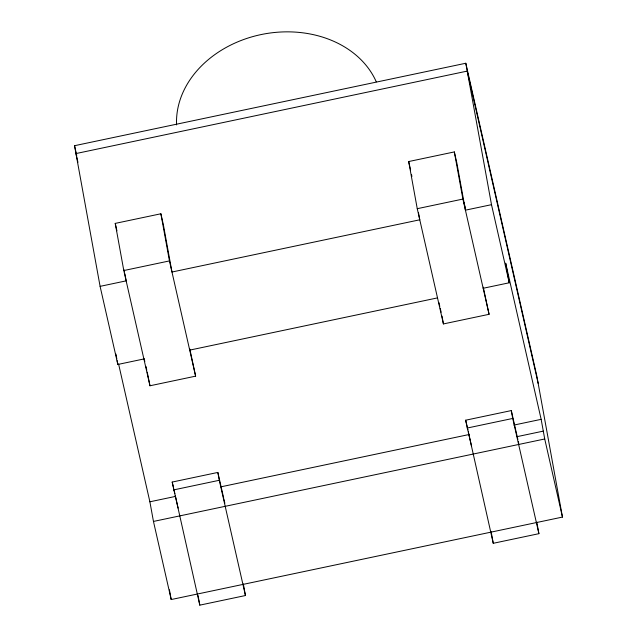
<?xml version="1.0" encoding="UTF-8"?>
<svg xmlns="http://www.w3.org/2000/svg" width="637" height="637" viewBox="0 0 637 637"><rect width="100%" height="100%" fill="white"/><g stroke="black" fill="none" stroke-linecap="round" stroke-linejoin="round"><path stroke-width="0.96" d="M143.922 358.957L117.837 364.46L100.097 286.355L74.537 145.706L465.806 63.246L536.76 375.647L562.463 517.077L171.194 599.544L153.461 521.44L149.886 501.797L118.593 364.03M189.818 349.012L195.623 376.156L149.974 385.775L123.801 270.542L115.233 223.396L160.882 213.777L163.398 224.877L171.966 272.023L419.775 219.797L418.501 212.806M483.268 287.168L489.073 314.304L443.424 323.93L417.251 208.689L408.683 161.543L454.332 151.925L456.856 163.032L465.424 210.17L491.501 204.676L465.806 63.246M123.801 270.542L169.45 260.915L160.882 213.777M417.251 208.689L462.9 199.07L454.332 151.925M100.097 286.355L126.182 280.853L124.892 273.783M189.707 350.119L437.515 297.893M483.157 288.274L509.242 282.78L505.674 263.137L541.155 419.337L544.723 438.981L562.463 517.077M243.35 583.986L245.452 595.531L199.803 605.15L172.197 482.058L217.846 472.431L223.762 498.468M536.808 522.133L538.902 533.679L493.253 543.297L465.655 420.205L511.296 410.586L517.873 439.514M173.63 489.909L219.279 480.29L217.846 472.431M467.08 428.064L512.729 418.445L511.296 410.586M149.886 501.797L175.191 496.47M220.935 486.827L469.135 434.514M513.9 425.078L541.155 419.337M517.212 436.616L543.297 431.122M153.461 521.44L544.723 438.981M538.193 383.506L467.232 71.097L75.962 153.565L77.945 162.3M491.501 204.676L509.242 282.78M463.991 202.319L465.09 207.136M518.311 441.441L518.749 443.368M462.9 199.07L489.073 314.304M512.729 418.445L538.902 533.679M408.683 161.543L410.578 169.872M438.933 302.575L439.809 306.429M440.247 308.356L441.123 312.218M465.655 420.205L467.845 429.848M468.283 431.775L471.563 446.242M223.977 499.432L224.861 503.286M169.45 260.915L195.623 376.156M219.279 480.29L245.452 595.531M115.233 223.396L116.913 230.801M144.169 358.639L144.822 361.529M145.921 366.347L146.797 370.208M147.235 372.135L149.974 385.775M172.197 482.058L173.519 487.838M173.957 489.765L174.833 493.627M175.271 495.554L178.113 508.087M74.537 145.706L76.743 155.412M491.159 531.76L493.253 543.297M441.998 316.071L443.424 323.93M411.55 174.57L411.9 176.481M198.059 595.531L199.803 605.15M124.199 269.953L124.549 271.872M169.426 589.798L171.194 599.544M115.95 354.084L116.81 358.798M117.152 360.685L117.837 364.46M176.576 124.916A103.321 82.73 -10.3 0 1 260.294 34.74A103.321 82.73 -10.3 0 1 376.276 81.823"/></g></svg>
